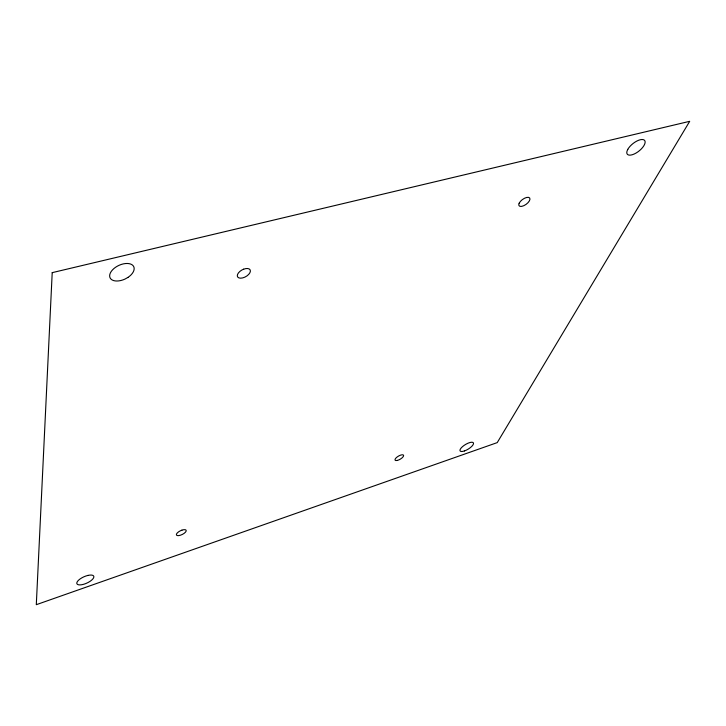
<?xml version="1.0" encoding="UTF-8"?>
<svg xmlns="http://www.w3.org/2000/svg" width="726" height="726" viewBox="0 0 726 726"><rect width="100%" height="100%" fill="white"/><g stroke="black" fill="none" stroke-linecap="round" stroke-linejoin="round"><path stroke-width="1.09" d="M52.208 272.649L36.3 604.685L497.228 442.615L689.7 121.315L52.208 272.649M519.172 203.216L518.8 204.305A6.579 3.022 -36 0 0 526.078 204.369A6.579 3.022 -36 0 0 528.483 197.345A6.579 3.022 -36 0 0 519.172 203.216M627.799 149.356L626.983 151.253A11.081 4.801 -38.3 0 0 637.972 151.816A11.081 4.801 -38.3 0 0 643.236 139.619A11.081 4.801 -38.3 0 0 627.799 149.356M127.921 277.432L124.981 279.074A13.086 7.487 -25.2 0 1 109.853 274.337A13.086 7.487 -25.2 0 1 129.046 263.638A13.086 7.487 -25.2 0 1 127.921 277.432M243.637 269.183L241.94 269.981A7.196 3.857 -29 0 0 238.963 277.922A7.196 3.857 -29 0 0 249.889 272.776A7.196 3.857 -29 0 0 243.637 269.183M181.908 530.152L180.62 530.67A5.391 2.069 -25.9 0 0 177.162 535.534A5.391 2.069 -25.9 0 0 185.475 532.176A5.391 2.069 -25.9 0 0 181.908 530.152M88.018 575.4L85.813 576.036A9.247 3.485 -24.1 0 0 77.373 584.33A9.247 3.485 -24.1 0 0 91.549 580.237A9.247 3.485 -24.1 0 0 88.018 575.4M397.031 460.484A4.891 1.779 -30.2 0 0 403.629 455.647A4.891 1.779 -30.2 0 0 397.267 456.881A4.891 1.779 -30.2 0 0 397.031 460.484M464.422 450.946A7.768 2.677 -31.2 0 0 473.443 442.924A7.768 2.677 -31.2 0 0 462.389 446.744A7.768 2.677 -31.2 0 0 464.422 450.946"/></g></svg>
